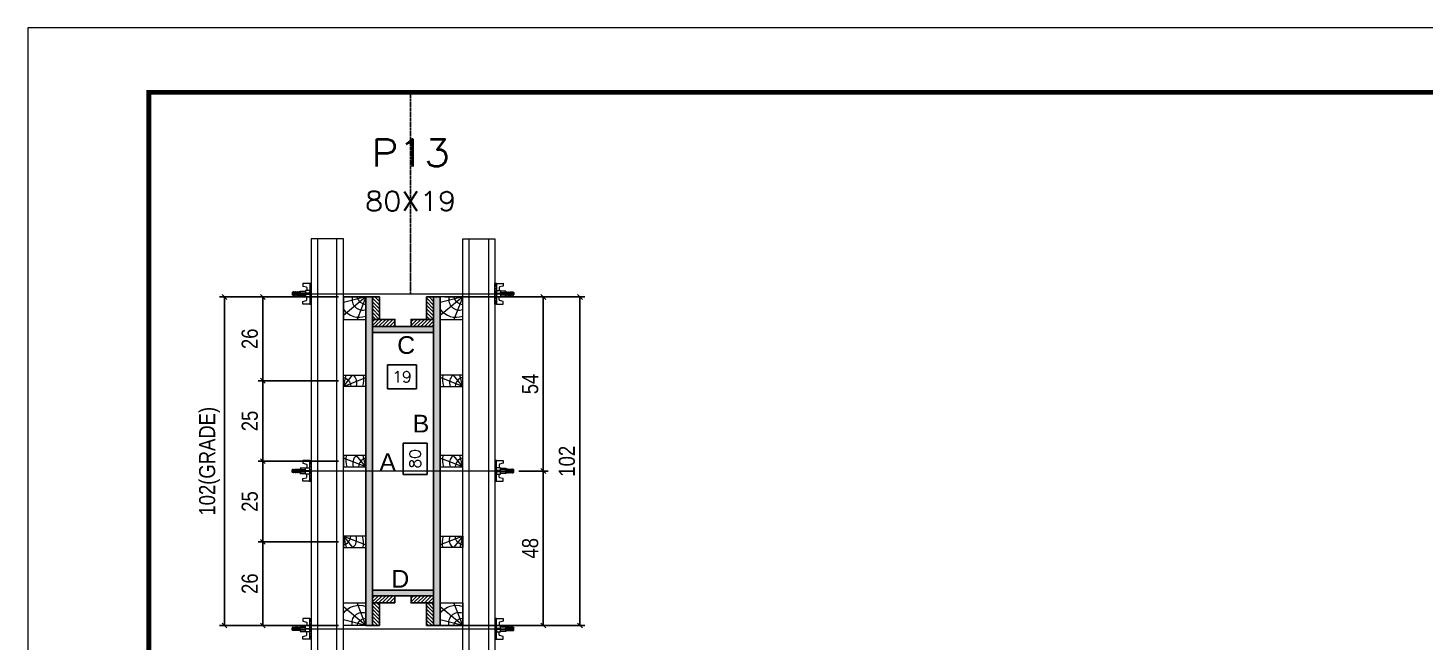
# Model space of a CAD drawing. Extents: x 2201 to 8455, y 252 to 7045.
# Drawn here: x 2201 to 3068, y 2069 to 2450 of the extents above; entities that cross this region are included whole.
import ezdxf
from ezdxf.enums import TextEntityAlignment as Align

# ---------------------------------------------------------------- set-up
doc = ezdxf.new("R2010")
doc.units = 0
doc.linetypes.add('DASHED', pattern=[0.75, 0.5, -0.25])
doc.linetypes.add('HIDDEN', pattern=[0.375, 0.25, -0.125])
for name, color, linetype in [('CHAPA', 1, 'Continuous'), ('COTA', 241, 'Continuous'), ('Cota Seção (2x)', 241, 'Continuous'), ('MEIO_PONT', 93, 'Continuous'), ('Painéis', 200, 'Continuous'), ('SARRAFO', 251, 'Continuous'), ('Texto de Titulo', 7, 'Continuous'), ('Texto Qtd Sarr', 242, 'Continuous'), ('TEXTO_GERAL', 7, 'Continuous')]:
    doc.layers.add(name, color=color, linetype=linetype)
for name, color, linetype, lineweight in [('Folhas', 255, 'Continuous', 9), ('Hachura', 251, 'Continuous', 9), ('Madeira', 126, 'Continuous', 18), ('Perfil Metálico', 224, 'Continuous', 18), ('SARRAFO DE PRESSAO', 251, 'DASHED', 9), ('Texto Seção', 7, 'Continuous', 15)]:
    doc.layers.add(name, color=color, linetype=linetype, lineweight=lineweight)
doc.styles.add('ARIAL', font='arial.ttf')
doc.styles.add('COTA TECNICA 2X', font='techl___.ttf', dxfattribs={"height": 10})
doc.styles.add('ROMANS', font='romans.shx')
doc.dimstyles.new('SECAO PILAR', dxfattribs={"dimtxt": 10, "dimasz": 3, "dimexe": 3, "dimexo": 3, "dimgap": 3, "dimtad": 1, "dimdec": 1, "dimlfac": 0.5, "dimzin": 12, "dimdsep": 46, "dimtxsty": 'COTA TECNICA 2X', "dimblk1": 'OBLIQUE', "dimblk2": 'OBLIQUE', "dimsah": 1, "dimcen": 0.9, "dimclrd": 256, "dimclre": 256, "dimclrt": 256, "dimadec": 1, "dimazin": 3, "dimtfac": 1, "dimtdec": 1, "dimtmove": 0, "dimatfit": 3, "dimfxl": 1, "dimtolj": 1, "dimtzin": 12, "dimarcsym": 0})
doc.dimstyles.new('SECÇÃO 2', dxfattribs={"dimtxt": 7, "dimasz": 6, "dimexe": 0.18, "dimexo": 2, "dimgap": -4, "dimtad": 3, "dimdec": 1, "dimlfac": 0.5, "dimzin": 12, "dimdsep": 46, "dimtxsty": 'ROMANS', "dimblk": 'ARCHTICK', "dimcen": 0.09, "dimse1": 1, "dimse2": 1, "dimsd1": 1, "dimsd2": 1, "dimclrd": 180, "dimclre": 5, "dimclrt": 1, "dimadec": 0, "dimazin": 3, "dimtfac": 1, "dimtdec": 1, "dimtofl": 0, "dimtmove": 0, "dimatfit": 3, "dimldrblk": 'ARCHTICK', "dimfxl": 1, "dimtolj": 1, "dimtzin": 0, "dimarcsym": 0})
pattern_1 = [(135, (-20476.3879, 11582.3116), (-1.12253202, -1.12253202), [])]
pattern_2 = [(135, (-20476.3879, 11407.3116), (-1.12253202, -1.12253202), [])]

# ---------------------------------------------------------------- blocks, each defined once
blk = doc.blocks.new('9999999999')
at = {"layer": 'Folhas'}
blk.add_lwpolyline([(98138.98, 34190.21), (99623.98, 34190.21), (99623.98, 35240.21), (98138.98, 35240.21)], close=True, dxfattribs=at)
at = {"layer": 'Folhas', "color": 30, "const_width": 3}
blk.add_lwpolyline([(98213.98, 34230.21), (99583.98, 34230.21), (99583.98, 35200.21), (98213.98, 35200.21)], close=True, dxfattribs=at)
blk = doc.blocks.new('*D253')
at = {"layer": 'Cota Seção (2x)', "color": 180, "lineweight": -2, "transparency": 16777216}
for p, q in [((2449.02, 2192.52), (2434.02, 2192.52)), ((2434.02, 2192.52), (2434.02, 2173.19)), ((2449.02, 2173.19), (2449.02, 2192.52)), ((2434.02, 2173.19), (2449.02, 2173.19))]:
    blk.add_line(p, q, dxfattribs=at)
at = {"layer": 'Defpoints', "color": 0, "transparency": 16777216}
for p in [(2415.02, 2261.36), (2415.02, 2101.36), (2453.02, 2101.36)]:
    blk.add_point(p, dxfattribs=at)
at = {"layer": 'Cota Seção (2x)', "color": 1, "transparency": 16777216, "insert": (2441.52, 2182.86), "char_height": 7, "attachment_point": 5, "rotation": 90, "style": 'ROMANS'}
blk.add_mtext('\\A1;80', dxfattribs=at)
blk = doc.blocks.new('_ArchTick')
at = {"color": 0, "linetype": 'ByBlock', "const_width": 0.15}
blk.add_lwpolyline([(-0.5, -0.5), (0.5, 0.5)], dxfattribs=at)
blk = doc.blocks.new('_Oblique')
at = {"color": 0, "linetype": 'ByBlock', "lineweight": -2}
blk.add_line((-0.5, -0.5), (0.5, 0.5), dxfattribs=at)
blk = doc.blocks.new('*D254')
at = {"layer": 'Cota Seção (2x)', "lineweight": -2, "transparency": 16777216}
for p, q in [((2460.02, 2283.36), (2546.79, 2283.36)), ((2543.79, 2283.36), (2543.79, 2079.36)), ((2460.02, 2079.36), (2546.79, 2079.36))]:
    blk.add_line(p, q, dxfattribs=at)
at = {"layer": 'Defpoints', "color": 0, "transparency": 16777216}
for p in [(2457.02, 2283.36), (2457.02, 2079.36), (2543.79, 2079.36)]:
    blk.add_point(p, dxfattribs=at)
at = {"layer": 'Cota Seção (2x)', "lineweight": -2, "transparency": 16777216, "xscale": 3, "yscale": 3, "zscale": 3}
for p, rotation in [((2543.79, 2283.36), 90), ((2543.79, 2079.36), 270)]:
    blk.add_blockref('_Oblique', p, dxfattribs=dict(at, rotation=rotation))
at = {"layer": 'Cota Seção (2x)', "transparency": 16777216, "insert": (2535.69, 2181.36), "char_height": 10, "attachment_point": 5, "rotation": 90, "style": 'COTA TECNICA 2X'}
blk.add_mtext('\\A1;102', dxfattribs=at)
blk = doc.blocks.new('*D255')
at = {"layer": 'Cota Seção (2x)', "lineweight": -2, "transparency": 16777216}
for p, q in [((2494.02, 2283.36), (2524.03, 2283.36)), ((2521.03, 2283.36), (2521.03, 2175.29)), ((2505.82, 2175.29), (2524.03, 2175.29))]:
    blk.add_line(p, q, dxfattribs=at)
at = {"layer": 'Defpoints', "color": 0, "transparency": 16777216}
for p in [(2491.02, 2283.36), (2502.82, 2175.29), (2521.03, 2175.29)]:
    blk.add_point(p, dxfattribs=at)
at = {"layer": 'Cota Seção (2x)', "lineweight": -2, "transparency": 16777216, "xscale": 3, "yscale": 3, "zscale": 3}
for p, rotation in [((2521.03, 2283.36), 90), ((2521.03, 2175.29), 270)]:
    blk.add_blockref('_Oblique', p, dxfattribs=dict(at, rotation=rotation))
at = {"layer": 'Cota Seção (2x)', "transparency": 16777216, "insert": (2512.92, 2229.33), "char_height": 10, "attachment_point": 5, "rotation": 90, "style": 'COTA TECNICA 2X'}
blk.add_mtext('\\A1;54', dxfattribs=at)
blk = doc.blocks.new('*D256')
at = {"layer": 'Cota Seção (2x)', "lineweight": -2, "transparency": 16777216}
for p, q in [((2505.82, 2175.29), (2524.03, 2175.29)), ((2521.03, 2079.36), (2521.03, 2175.29)), ((2494.02, 2079.36), (2524.03, 2079.36))]:
    blk.add_line(p, q, dxfattribs=at)
at = {"layer": 'Defpoints', "color": 0, "transparency": 16777216}
for p in [(2502.82, 2175.29), (2521.03, 2175.29), (2491.02, 2079.36)]:
    blk.add_point(p, dxfattribs=at)
at = {"layer": 'Cota Seção (2x)', "lineweight": -2, "transparency": 16777216, "xscale": 3, "yscale": 3, "zscale": 3}
for p, rotation in [((2521.03, 2175.29), 90), ((2521.03, 2079.36), 270)]:
    blk.add_blockref('_Oblique', p, dxfattribs=dict(at, rotation=rotation))
at = {"layer": 'Cota Seção (2x)', "transparency": 16777216, "insert": (2512.93, 2127.33), "char_height": 10, "attachment_point": 5, "rotation": 90, "style": 'COTA TECNICA 2X'}
blk.add_mtext('\\A1;48', dxfattribs=at)
blk = doc.blocks.new('*D257')
at = {"layer": 'Cota Seção (2x)', "color": 180, "lineweight": -2, "transparency": 16777216}
for p, q in [((2442.41, 2241.27), (2424.41, 2241.27)), ((2424.41, 2241.27), (2424.41, 2226.27)), ((2442.41, 2226.27), (2442.41, 2241.27)), ((2424.41, 2226.27), (2442.41, 2226.27))]:
    blk.add_line(p, q, dxfattribs=at)
at = {"layer": 'Defpoints', "color": 0, "transparency": 16777216}
for p in [(2415.02, 2261.36), (2453.02, 2261.36), (2453.02, 2222.27)]:
    blk.add_point(p, dxfattribs=at)
at = {"layer": 'Cota Seção (2x)', "color": 1, "transparency": 16777216, "insert": (2433.41, 2233.77), "char_height": 7, "attachment_point": 5, "style": 'ROMANS'}
blk.add_mtext('\\A1;19', dxfattribs=at)
blk = doc.blocks.new('titulo1')
at = {"layer": 'Defpoints', "color": 252, "linetype": 'HIDDEN', "ltscale": 2}
blk.add_line((0, 0), (0, 125), dxfattribs=at)
at = {"layer": 'Defpoints', "style": 'ROMANS', "oblique": 15}
blk.add_attdef('FOLHA', text='', height=10, dxfattribs=at).set_placement((0, 15.58), align=Align.MIDDLE_CENTER)
at = {"layer": 'Texto Qtd Sarr', "color": 3, "style": 'ROMANS', "oblique": 15}
for tag, height, p in [('TITULO', 17, (0, 71.45)), ('SEÇÃO', 12, (0, 41.55))]:
    blk.add_attdef(tag, text='', height=height, dxfattribs=at).set_placement(p, align=Align.MIDDLE_CENTER)
blk = doc.blocks.new('PONTALETE')
at = {"layer": 'Madeira'}
for q in [(2.71, 7), (7, 5.76), (7, 1.74)]:
    blk.add_line((0, 0), q, dxfattribs=at)
blk.add_lwpolyline([(0, 0), (7, 0), (7, 7), (0, 7)], close=True, dxfattribs=at)
for centre, radius, start, end in [((2.04, 0.06), 6.23, 37.2818, 109.0913), ((1.09, 0.9), 3.19, 343.603, 109.9847), ((-0.21, -0.78), 3.09, 14.6322, 86.0383)]:
    blk.add_arc(centre, radius, start, end, dxfattribs=at)
blk = doc.blocks.new('*D258')
at = {"layer": 'Cota Seção (2x)', "lineweight": -2, "transparency": 16777216}
for p, q in [((2394.02, 2283.36), (2320.24, 2283.36)), ((2323.24, 2283.36), (2323.24, 2079.36)), ((2394.02, 2079.36), (2320.24, 2079.36))]:
    blk.add_line(p, q, dxfattribs=at)
at = {"layer": 'Defpoints', "color": 0, "transparency": 16777216}
for p in [(2397.02, 2283.36), (2323.24, 2079.36), (2397.02, 2079.36)]:
    blk.add_point(p, dxfattribs=at)
at = {"layer": 'Cota Seção (2x)', "lineweight": -2, "transparency": 16777216, "xscale": 3, "yscale": 3, "zscale": 3}
for p, rotation in [((2323.24, 2283.36), 90), ((2323.24, 2079.36), 270)]:
    blk.add_blockref('_Oblique', p, dxfattribs=dict(at, rotation=rotation))
at = {"layer": 'Cota Seção (2x)', "transparency": 16777216, "insert": (2314.02, 2181.36), "char_height": 10, "attachment_point": 5, "rotation": 90, "style": 'COTA TECNICA 2X'}
blk.add_mtext('\\A1;102(GRADE)', dxfattribs=at)
blk = doc.blocks.new('*D259')
at = {"layer": 'Cota Seção (2x)', "lineweight": -2, "transparency": 16777216}
for p, q in [((2394.02, 2131.36), (2344.09, 2131.36)), ((2347.09, 2131.36), (2347.09, 2079.36)), ((2394.02, 2079.36), (2344.09, 2079.36))]:
    blk.add_line(p, q, dxfattribs=at)
at = {"layer": 'Defpoints', "color": 0, "transparency": 16777216}
for p in [(2397.02, 2131.36), (2347.09, 2079.36), (2397.02, 2079.36)]:
    blk.add_point(p, dxfattribs=at)
at = {"layer": 'Cota Seção (2x)', "lineweight": -2, "transparency": 16777216, "xscale": 3, "yscale": 3, "zscale": 3}
for p, rotation in [((2347.09, 2131.36), 90), ((2347.09, 2079.36), 270)]:
    blk.add_blockref('_Oblique', p, dxfattribs=dict(at, rotation=rotation))
at = {"layer": 'Cota Seção (2x)', "transparency": 16777216, "insert": (2338.98, 2105.36), "char_height": 10, "attachment_point": 5, "rotation": 90, "style": 'COTA TECNICA 2X'}
blk.add_mtext('\\A1;26', dxfattribs=at)
blk = doc.blocks.new('MEIO PONTALETE')
at = {"layer": 'Madeira'}
for q in [(2.71, 7), (3.5, 2.88), (3.5, 0.87)]:
    blk.add_line((0, 0), q, dxfattribs=at)
blk.add_lwpolyline([(0, 0), (3.5, 0), (3.5, 7), (0, 7)], close=True, dxfattribs=at)
for centre, radius, start, end in [((2.04, 0.06), 6.23, 76.4499, 109.0913), ((1.09, 0.9), 3.19, 40.9063, 109.9847), ((-0.21, -0.78), 3.09, 14.6322, 86.0383)]:
    blk.add_arc(centre, radius, start, end, dxfattribs=at)
blk = doc.blocks.new('C')
at = {"layer": 'Hachura', "color": 0}
for p, q in [((0, 3.22), (0, -3.22)), ((0.45, 3.22), (0, 3.22)), ((0.46, 3.16), (0, 3.16)), ((0.46, 3.05), (0, 3.05)), ((0.46, 2.88), (0, 2.88)), ((0, 2.75), (0, -1.16)), ((0.46, 2.65), (0, 2.65)), ((0.46, 2.23), (0, 2.23)), ((0.46, 1.51), (0, 1.51)), ((0.39, 0.49), (0.17, 0.49)), ((0.45, -3.23), (0.45, 3.22)), ((0.45, 3.22), (2.58, 3.22)), ((1.74, 0.97), (0.45, 0.97)), ((1.45, 0.1), (0.45, 0.1)), ((1.35, 1.94), (1.35, 0.96)), ((2.58, 2.39), (1.47, 2.09)), ((1.74, -0.97), (1.74, 0.97)), ((1.74, 0.97), (1.74, 0.84)), ((1.74, 0.97), (1.74, 0.84)), ((1.74, 0.84), (3.35, 0.84)), ((3.35, 0.45), (1.74, 0.45)), ((2.58, 3.22), (2.58, 2.39)), ((3.32, 0.84), (3.32, -0.84)), ((3.35, 0.84), (3.35, -0.84)), ((3.68, 0.45), (3.35, 0.45)), ((3.84, -0.52), (3.35, 0.45)), ((3.35, 0.06), (3.67, -0.57)), ((3.68, 0.45), (4.16, -0.52)), ((3.72, 0.5), (4.25, -0.57)), ((4.37, -0.55), (3.83, 0.53)), ((4.15, 0.45), (3.93, 0.45)), ((4.42, -0.52), (3.93, 0.45)), ((4.15, 0.45), (4.26, 0.45)), ((4.26, 0.45), (4.74, -0.52)), ((4.3, 0.5), (4.83, -0.57)), ((4.95, -0.55), (4.41, 0.53)), ((4.51, 0.45), (4.84, 0.45)), ((5, -0.52), (4.51, 0.45)), ((4.84, 0.45), (5.32, -0.52)), ((4.88, 0.5), (5.41, -0.57)), ((5.53, -0.55), (4.99, 0.53)), ((5.58, -0.52), (5.09, 0.45)), ((5.42, 0.45), (5.09, 0.45)), ((5.58, -0.52), (5.09, 0.45)), ((5.42, 0.45), (5.74, -0.19)), ((5.46, 0.5), (5.74, -0.07)), ((5.74, 0.19), (5.57, 0.53)), ((5.74, 0.32), (5.68, 0.45)), ((5.68, 0.45), (5.74, 0.45)), ((5.74, 0.45), (5.9, 0.29)), ((5.74, 0.45), (5.74, -0.52)), ((5.9, -0.36), (5.9, 0.29)), ((0.45, 0), (0, 0)), ((0.46, -1.52), (0, -1.52)), ((0.46, -2.23), (0, -2.23)), ((0.46, -2.65), (0, -2.65)), ((0.46, -2.88), (0, -2.88)), ((0.46, -3.05), (0, -3.05)), ((0.46, -3.16), (0, -3.16)), ((0, -3.22), (2.57, -3.22)), ((0.08, -0.48), (0.29, -0.48)), ((0.29, -0.48), (0.4, -0.48)), ((0.45, 0), (0.45, -0.97)), ((0.45, -0.16), (1.45, -0.16)), ((0.45, -0.65), (0.45, -0.32)), ((0.45, -3.23), (0.45, -0.65)), ((0.45, -0.97), (1.74, -0.97)), ((1.35, -1.94), (1.35, -0.97)), ((2.58, -2.39), (1.47, -2.1)), ((3.35, -0.32), (1.74, -0.32)), ((3.35, -0.84), (1.74, -0.84)), ((2.58, -3.23), (2.58, -2.39)), ((3.35, -0.07), (3.58, -0.52)), ((3.35, -0.52), (3.58, -0.52)), ((3.84, -0.52), (4.16, -0.52)), ((4.42, -0.52), (4.74, -0.52)), ((4.63, -0.52), (4.74, -0.52)), ((5, -0.52), (5.32, -0.52)), ((5.58, -0.52), (5.74, -0.52)), ((5.74, -0.52), (5.9, -0.36)), ((5.74, -0.52), (5.74, -0.52))]:
    blk.add_line(p, q, dxfattribs=at)
for centre, radius, start, end in [((1.52, 1.94), 0.161, 104.7436, 180), ((1.44, -0.03), 0.129, 272.695, 87.305), ((3.81, 0.39), 0.143, 25.5688, 154.4312), ((4.39, 0.39), 0.143, 25.5688, 154.4312), ((4.97, 0.39), 0.143, 25.5688, 154.4312), ((5.55, 0.39), 0.143, 25.5688, 154.4312), ((0.17, -0.37), 0.174, 221.744, 317.8592), ((1.52, -1.94), 0.161, 180, 255.2564), ((3.71, -0.4), 0.174, 222.1408, 318.256), ((4.29, -0.4), 0.174, 222.1408, 318.256), ((4.87, -0.4), 0.174, 222.1408, 318.256), ((5.45, -0.4), 0.174, 222.1408, 318.256), ((5.61, -0.4), 0.174, 317.8592, 318.256)]:
    blk.add_arc(centre, radius, start, end, dxfattribs=at)
blk = doc.blocks.new('*D260')
at = {"layer": 'COTA', "lineweight": -2, "transparency": 16777216}
for p, q in [((2394.02, 2283.36), (2344.09, 2283.36)), ((2347.09, 2283.36), (2347.09, 2231.36)), ((2394.02, 2231.36), (2344.09, 2231.36))]:
    blk.add_line(p, q, dxfattribs=at)
at = {"layer": 'Defpoints', "color": 0, "transparency": 16777216}
for p in [(2397.02, 2283.36), (2347.09, 2231.36), (2397.02, 2231.36)]:
    blk.add_point(p, dxfattribs=at)
at = {"layer": 'COTA', "lineweight": -2, "transparency": 16777216, "xscale": 3, "yscale": 3, "zscale": 3}
for p, rotation in [((2347.09, 2283.36), 90), ((2347.09, 2231.36), 270)]:
    blk.add_blockref('_Oblique', p, dxfattribs=dict(at, rotation=rotation))
at = {"layer": 'COTA', "transparency": 16777216, "insert": (2338.98, 2257.36), "char_height": 10, "attachment_point": 5, "rotation": 90, "style": 'COTA TECNICA 2X'}
blk.add_mtext('\\A1;26', dxfattribs=at)
blk = doc.blocks.new('*D261')
at = {"layer": 'Cota Seção (2x)', "lineweight": -2, "transparency": 16777216}
for p, q in [((2394.02, 2231.36), (2344.09, 2231.36)), ((2347.09, 2231.36), (2347.09, 2181.36)), ((2394.02, 2181.36), (2344.09, 2181.36))]:
    blk.add_line(p, q, dxfattribs=at)
at = {"layer": 'Defpoints', "color": 0, "transparency": 16777216}
for p in [(2397.02, 2231.36), (2347.09, 2181.36), (2397.02, 2181.36)]:
    blk.add_point(p, dxfattribs=at)
at = {"layer": 'Cota Seção (2x)', "lineweight": -2, "transparency": 16777216, "xscale": 3, "yscale": 3, "zscale": 3}
for p, rotation in [((2347.09, 2231.36), 90), ((2347.09, 2181.36), 270)]:
    blk.add_blockref('_Oblique', p, dxfattribs=dict(at, rotation=rotation))
at = {"layer": 'Cota Seção (2x)', "transparency": 16777216, "insert": (2338.98, 2206.36), "char_height": 10, "attachment_point": 5, "rotation": 90, "style": 'COTA TECNICA 2X'}
blk.add_mtext('\\A1;25', dxfattribs=at)
blk = doc.blocks.new('*D682')
at = {"layer": 'Cota Seção (2x)', "lineweight": -2, "transparency": 16777216}
for p, q in [((2394.02, 2181.36), (2344.09, 2181.36)), ((2347.09, 2181.36), (2347.09, 2131.36)), ((2394.02, 2131.36), (2344.09, 2131.36))]:
    blk.add_line(p, q, dxfattribs=at)
at = {"layer": 'Defpoints', "color": 0, "transparency": 16777216}
for p in [(2397.02, 2181.36), (2347.09, 2131.36), (2397.02, 2131.36)]:
    blk.add_point(p, dxfattribs=at)
at = {"layer": 'Cota Seção (2x)', "lineweight": -2, "transparency": 16777216, "xscale": 3, "yscale": 3, "zscale": 3}
for p, rotation in [((2347.09, 2181.36), 90), ((2347.09, 2131.36), 270)]:
    blk.add_blockref('_Oblique', p, dxfattribs=dict(at, rotation=rotation))
at = {"layer": 'Cota Seção (2x)', "transparency": 16777216, "insert": (2338.98, 2156.36), "char_height": 10, "attachment_point": 5, "rotation": 90, "style": 'COTA TECNICA 2X'}
blk.add_mtext('\\A1;25', dxfattribs=at)

msp = doc.modelspace()

# ---------------------------------------------------------------- hatches: boundary and pattern name
at = {"layer": 'Hachura'}
h = msp.add_hatch(color=256, dxfattribs=at)
h.dxf.hatch_style = 1
h.paths.add_polyline_path([(2415.02, 2079.36), (2411.02, 2079.36), (2411.02, 2283.36), (2415.02, 2283.36)])
h = msp.add_hatch(color=256, dxfattribs=at)
h.dxf.hatch_style = 1
h.paths.add_polyline_path([(2415.02, 2079.36), (2411.02, 2079.36), (2411.02, 2283.36), (2415.02, 2283.36)])
h = msp.add_hatch(dxfattribs=at)
h.set_pattern_fill('ANSI31', color=256, scale=0.5, angle=90, style=0)
h.set_pattern_definition(pattern_2)
h.paths.add_polyline_path([(2415.02, 2269.36), (2419.42, 2269.36), (2419.42, 2283.36), (2415.02, 2283.36)])
h = msp.add_hatch(dxfattribs=at)
h.set_pattern_fill('ANSI31', color=256, scale=0.5, angle=90, style=0)
h.set_pattern_definition(pattern_2)
h.paths.add_polyline_path([(2453.02, 2269.36), (2448.62, 2269.36), (2448.62, 2283.36), (2453.02, 2283.36)])
h = msp.add_hatch(color=256, dxfattribs=at)
h.dxf.hatch_style = 1
h.paths.add_polyline_path([(2453.02, 2079.36), (2457.02, 2079.36), (2457.02, 2283.36), (2453.02, 2283.36)])
h = msp.add_hatch(color=256, dxfattribs=at)
h.dxf.hatch_style = 1
h.paths.add_polyline_path([(2453.02, 2079.36), (2457.02, 2079.36), (2457.02, 2283.36), (2453.02, 2283.36)])
h = msp.add_hatch(dxfattribs=at)
h.set_pattern_fill('ANSI31', color=256, scale=0.5, angle=540, style=0)
h.set_pattern_definition([(225, (-7073.9316, -20660.0484), (1.12253202, -1.12253202), [])])
h.paths.add_polyline_path([(2415.02, 2269.36), (2415.02, 2264.96), (2429.02, 2264.96), (2429.02, 2269.36)])
h = msp.add_hatch(color=256, dxfattribs=at)
h.dxf.hatch_style = 1
h.paths.add_polyline_path([(2415.02, 2264.96), (2415.02, 2261.36), (2453.02, 2261.36), (2453.02, 2264.96)])
h = msp.add_hatch(color=256, dxfattribs=at)
h.dxf.hatch_style = 1
h.paths.add_polyline_path([(2415.02, 2264.96), (2415.02, 2261.36), (2453.02, 2261.36), (2453.02, 2264.96)])
h = msp.add_hatch(dxfattribs=at)
h.set_pattern_fill('ANSI31', color=256, scale=0.5, angle=540, style=0)
h.set_pattern_definition([(225, (-7049.9316, -20660.0484), (1.12253202, -1.12253202), [])])
h.paths.add_polyline_path([(2439.02, 2269.36), (2439.02, 2264.96), (2453.02, 2264.96), (2453.02, 2269.36)])
h = msp.add_hatch(color=256, dxfattribs=at)
h.dxf.hatch_style = 1
h.paths.add_polyline_path([(2415.02, 2101.36), (2415.02, 2097.76), (2453.02, 2097.76), (2453.02, 2101.36)])
h = msp.add_hatch(color=256, dxfattribs=at)
h.dxf.hatch_style = 1
h.paths.add_polyline_path([(2415.02, 2101.36), (2415.02, 2097.76), (2453.02, 2097.76), (2453.02, 2101.36)])
h = msp.add_hatch(dxfattribs=at)
h.set_pattern_fill('ANSI31', color=256, scale=0.5, angle=540, style=0)
h.set_pattern_definition([(225, (-7073.9316, -20831.6484), (1.12253202, -1.12253202), [])])
h.paths.add_polyline_path([(2415.02, 2097.76), (2415.02, 2093.36), (2429.02, 2093.36), (2429.02, 2097.76)])
h = msp.add_hatch(dxfattribs=at)
h.set_pattern_fill('ANSI31', color=256, scale=0.5, angle=540, style=0)
h.set_pattern_definition([(225, (-7049.9316, -20831.6484), (1.12253202, -1.12253202), [])])
h.paths.add_polyline_path([(2439.02, 2097.76), (2439.02, 2093.36), (2453.02, 2093.36), (2453.02, 2097.76)])
h = msp.add_hatch(dxfattribs=at)
h.set_pattern_fill('ANSI31', color=256, scale=0.5, angle=90, style=0)
h.set_pattern_definition(pattern_1)
h.paths.add_polyline_path([(2415.02, 2093.36), (2419.42, 2093.36), (2419.42, 2079.36), (2415.02, 2079.36)])
h = msp.add_hatch(dxfattribs=at)
h.set_pattern_fill('ANSI31', color=256, scale=0.5, angle=90, style=0)
h.set_pattern_definition(pattern_1)
h.paths.add_polyline_path([(2453.02, 2093.36), (2448.62, 2093.36), (2448.62, 2079.36), (2453.02, 2079.36)])

# ---------------------------------------------------------------- linework, layer by layer
at = {"layer": 'CHAPA'}
for points in [[(2415.02, 2079.36), (2411.02, 2079.36), (2411.02, 2283.36), (2415.02, 2283.36)], [(2415.02, 2079.36), (2411.02, 2079.36), (2411.02, 2283.36), (2415.02, 2283.36)], [(2453.02, 2079.36), (2457.02, 2079.36), (2457.02, 2283.36), (2453.02, 2283.36)], [(2453.02, 2079.36), (2457.02, 2079.36), (2457.02, 2283.36), (2453.02, 2283.36)], [(2415.02, 2264.96), (2415.02, 2261.36), (2453.02, 2261.36), (2453.02, 2264.96)], [(2415.02, 2264.96), (2415.02, 2261.36), (2453.02, 2261.36), (2453.02, 2264.96)], [(2415.02, 2101.36), (2415.02, 2097.76), (2453.02, 2097.76), (2453.02, 2101.36)], [(2415.02, 2101.36), (2415.02, 2097.76), (2453.02, 2097.76), (2453.02, 2101.36)]]:
    msp.add_lwpolyline(points, close=True, dxfattribs=at)
at = {"layer": 'Hachura'}
for p, q in [((2366.22, 2285.36), (2498.02, 2285.37)), ((2366.22, 2175.36), (2498.02, 2175.35)), ((2366.22, 2077.36), (2498.02, 2077.35))]:
    msp.add_line(p, q, dxfattribs=at)
at = {"layer": 'Madeira'}
for points in [[(2411.02, 2079.36), (2397.02, 2079.36), (2397.02, 2283.36), (2411.02, 2283.36)], [(2457.02, 2079.36), (2471.02, 2079.36), (2471.02, 2283.36), (2457.02, 2283.36)]]:
    msp.add_lwpolyline(points, close=True, dxfattribs=at)
at = {"layer": 'Painéis'}
msp.add_lwpolyline([(2453.02, 2261.36), (2415.02, 2261.36), (2415.02, 2101.36), (2453.02, 2101.36)], close=True, dxfattribs=at)
at = {"layer": 'Perfil Metálico'}
for points in [[(2377.02, 2043.36), (2397.02, 2043.36), (2397.02, 2319.36), (2377.02, 2319.36)], [(2393.02, 2319.36), (2381.02, 2319.36), (2381.02, 2043.36), (2393.02, 2043.36)], [(2491.02, 2043.36), (2471.02, 2043.36), (2471.02, 2319.36), (2491.02, 2319.36)], [(2475.02, 2319.36), (2487.02, 2319.36), (2487.02, 2043.36), (2475.02, 2043.36)]]:
    msp.add_lwpolyline(points, close=True, dxfattribs=at)
at = {"layer": 'SARRAFO'}
for points in [[(2419.42, 2283.36), (2419.42, 2269.36), (2415.02, 2269.36), (2415.02, 2283.36)], [(2448.62, 2283.36), (2448.62, 2269.36), (2453.02, 2269.36), (2453.02, 2283.36)], [(2429.02, 2264.96), (2415.02, 2264.96), (2415.02, 2269.36), (2429.02, 2269.36)], [(2429.02, 2264.96), (2415.02, 2264.96), (2415.02, 2269.36), (2429.02, 2269.36)], [(2453.02, 2264.96), (2439.02, 2264.96), (2439.02, 2269.36), (2453.02, 2269.36)], [(2453.02, 2264.96), (2439.02, 2264.96), (2439.02, 2269.36), (2453.02, 2269.36)], [(2429.02, 2093.36), (2415.02, 2093.36), (2415.02, 2097.76), (2429.02, 2097.76)], [(2429.02, 2093.36), (2415.02, 2093.36), (2415.02, 2097.76), (2429.02, 2097.76)], [(2453.02, 2093.36), (2439.02, 2093.36), (2439.02, 2097.76), (2453.02, 2097.76)], [(2453.02, 2093.36), (2439.02, 2093.36), (2439.02, 2097.76), (2453.02, 2097.76)], [(2419.42, 2079.36), (2419.42, 2093.36), (2415.02, 2093.36), (2415.02, 2079.36)], [(2448.62, 2079.36), (2448.62, 2093.36), (2453.02, 2093.36), (2453.02, 2079.36)]]:
    msp.add_lwpolyline(points, close=True, dxfattribs=at)

# ---------------------------------------------------------------- block references
at = {"layer": 'Hachura', "linetype": 'Continuous', "yscale": 2, "zscale": 2, "rotation": 180}
for p, xscale in [((2377.02, 2285.36), 2), ((2491.02, 2285.36), -2)]:
    msp.add_blockref('C', p, dxfattribs=dict(at, xscale=xscale))
at = {"layer": 'Hachura', "linetype": 'Continuous', "yscale": 2, "zscale": 2}
for p, xscale in [((2377.02, 2175.36), -2), ((2491.02, 2175.36), 2), ((2377.02, 2077.36), -2), ((2491.02, 2077.36), 2)]:
    msp.add_blockref('C', p, dxfattribs=dict(at, xscale=xscale))
at = {"layer": 'MEIO_PONT'}
for name, p, xscale, yscale, zscale, rotation in [('PONTALETE', (2411.02, 2283.36), 2, 2, 2, 180), ('PONTALETE', (2471.02, 2283.36), 2, 2, 2, 180), ('MEIO PONTALETE', (2397.02, 2227.86), -1.999999997962732, 1.999999997962732, 1.999999997962732, 270), ('MEIO PONTALETE', (2471.02, 2227.86), 1.999999997962732, 1.999999997962732, 1.999999997962732, 90.00000000000001), ('MEIO PONTALETE', (2411.02, 2177.86), 1.999999997962732, 1.999999997962732, 1.999999997962732, 90.00000000000001), ('MEIO PONTALETE', (2471.02, 2177.86), 1.999999997962732, 1.999999997962732, 1.999999997962732, 90.00000000000001), ('MEIO PONTALETE', (2397.02, 2134.86), 1.999999997962732, 1.999999997962732, 1.999999997962732, 270), ('MEIO PONTALETE', (2471.02, 2134.86), -1.999999997962732, 1.999999997962732, 1.999999997962732, 90)]:
    msp.add_blockref(name, p, dxfattribs=dict(at, xscale=xscale, yscale=yscale, zscale=zscale, rotation=rotation))
at = {"layer": 'MEIO_PONT', "xscale": -2, "yscale": 2, "zscale": 2}
for p in [(2411.02, 2079.36), (2471.02, 2079.36)]:
    msp.add_blockref('PONTALETE', p, dxfattribs=at)
at = {"layer": 'SARRAFO DE PRESSAO', "color": 6, "linetype": 'ByBlock'}
msp.add_blockref('9999999999', (-95937.61, -32789.84), dxfattribs=at)
at = {"layer": 'Texto Seção'}
ref = msp.add_blockref('titulo1', (2438.72, 2285.36), dxfattribs=at)
ref.add_attrib('TITULO', 'P13', dxfattribs={"layer": 'Texto de Titulo', "color": 7, "height": 17, "style": 'ROMANS', "width": 1.1}).set_placement((2438.72, 2372.86), align=Align.MIDDLE_CENTER)
ref.add_attrib('SEÇÃO', '80X19', dxfattribs={"layer": 'Texto de Titulo', "color": 7, "height": 12, "style": 'ROMANS', "width": 1.1}).set_placement((2438.72, 2342.86), align=Align.MIDDLE_CENTER)

# ---------------------------------------------------------------- texts
at = {"layer": 'TEXTO_GERAL', "style": 'ARIAL'}
for s, p in [('C', (2435.95, 2253.5)), ('B', (2445.19, 2204.72)), ('A', (2424.48, 2180.81)), ('D', (2432.35, 2108.36))]:
    msp.add_text(s, height=11, dxfattribs=at).set_placement(p, align=Align.MIDDLE_CENTER)

# ---------------------------------------------------------------- dimensions: what is measured, and where the dimension line sits
at = {"layer": 'COTA'}
dim = msp.add_linear_dim(base=(2347.09, 2231.36), p1=(2397.02, 2283.36), p2=(2397.02, 2231.36), angle=270, dimstyle='SECAO PILAR', dxfattribs=at)
dim.commit()
dim.dimension.update_dxf_attribs({"geometry": '*D260', "text_midpoint": (2338.98, 2257.36)})
at = {"layer": 'Cota Seção (2x)', "color": 241}
dim = msp.add_linear_dim(base=(2323.24, 2079.36), p1=(2397.02, 2283.36), p2=(2397.02, 2079.36), angle=270, text='<>(GRADE)', dimstyle='SECAO PILAR', dxfattribs=at)
dim.commit()
dim.dimension.update_dxf_attribs({"geometry": '*D258', "text_midpoint": (2314.02, 2181.36)})
for base, p1, p2, angle, picture, middle in [((2543.79, 2079.36), (2457.02, 2283.36), (2457.02, 2079.36), 270, '*D254', (2535.69, 2181.36)), ((2521.03, 2175.29), (2491.02, 2283.36), (2502.82, 2175.29), 270, '*D255', (2512.92, 2229.33)), ((2347.09, 2181.36), (2397.02, 2231.36), (2397.02, 2181.36), 270, '*D261', (2338.98, 2206.36)), ((2347.09, 2131.36), (2397.02, 2181.36), (2397.02, 2131.36), 90, '*D682', (2338.98, 2156.36)), ((2521.03, 2175.29), (2491.02, 2079.36), (2502.82, 2175.29), 90, '*D256', (2512.93, 2127.33)), ((2347.09, 2079.36), (2397.02, 2131.36), (2397.02, 2079.36), 270, '*D259', (2338.98, 2105.36))]:
    dim = msp.add_linear_dim(base=base, p1=p1, p2=p2, angle=angle, dimstyle='SECAO PILAR', dxfattribs=at)
    dim.commit()
    dim.dimension.update_dxf_attribs({"geometry": picture, "text_midpoint": middle})
dim = msp.add_linear_dim(base=(2453.02, 2101.36), p1=(2415.02, 2261.36), p2=(2415.02, 2101.36), angle=270, dimstyle='SECÇÃO 2', dxfattribs=at)
dim.commit()
dim.dimension.update_dxf_attribs({"geometry": '*D253', "text_midpoint": (2453.02, 2182.86), "dimtype": 160})
dim = msp.add_linear_dim(base=(2453.02, 2222.27), p1=(2415.02, 2261.36), p2=(2453.02, 2261.36), dimstyle='SECÇÃO 2', dxfattribs=at)
dim.commit()
dim.dimension.update_dxf_attribs({"geometry": '*D257', "text_midpoint": (2433.41, 2222.27), "dimtype": 160})

doc.saveas('drawing.dxf')
